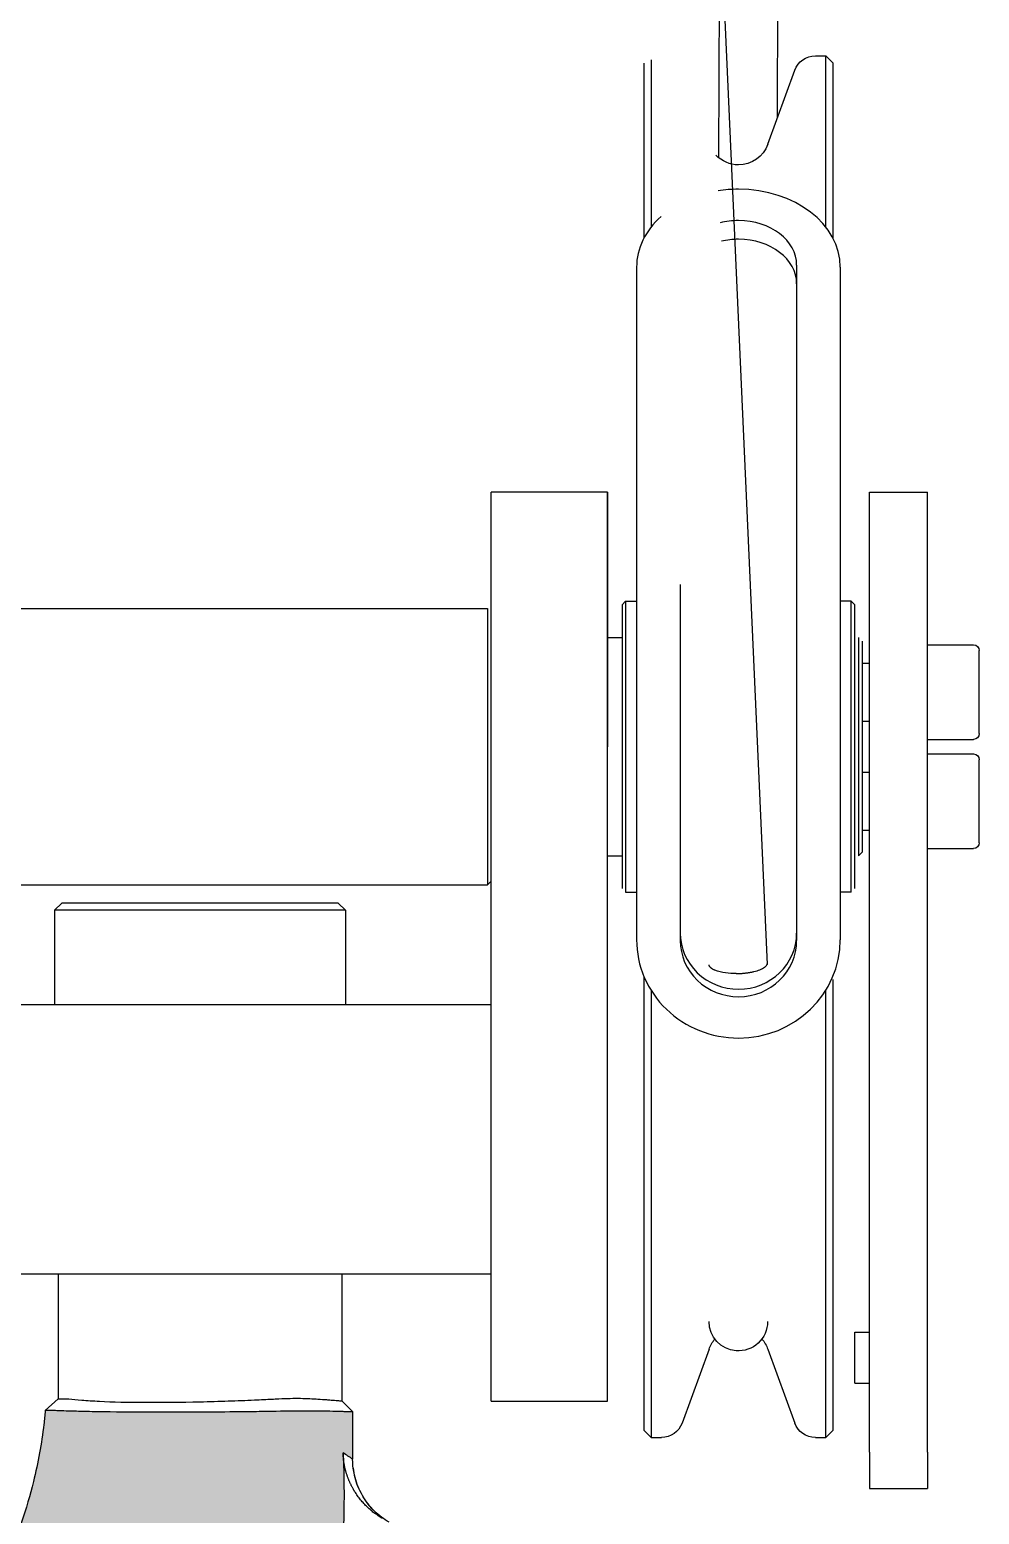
# Model space of a CAD drawing. Extents: x -1201378 to 2367219, y -619313 to 244905.
# Drawn here: x 1265576.9 to 1265782, y 143105.3 to 143426.1 of the extents above; entities that cross this region are included whole.
import ezdxf

# ---------------------------------------------------------------- set-up
doc = ezdxf.new("R2010")
doc.units = 0
doc.header["$LTSCALE"] = 1000
doc.layers.get('0').update_dxf_attribs({"linetype": 'CONTINUOUS'})
for name, color, linetype in [('A-LIN-V', 9, 'CONTINUOUS'), ('EWHS5T6M-2', 7, 'CONTINUOUS'), ('零件1^葫芦小车', 7, 'CONTINUOUS')]:
    doc.layers.add(name, color=color, linetype=linetype)

# ---------------------------------------------------------------- blocks, each defined once
blk = doc.blocks.new('b234swerwr-M')
h = blk.add_hatch(color=4)
h.dxf.hatch_style = 1
edge = h.paths.add_edge_path()
edge.add_ellipse((1568297.93241335, 576212.2602226404), major_axis=(945.5943286935602, 1.727816376049057e-09), ratio=1, start_angle=-70.7530742305034, end_angle=-68.90985663448268)
edge.add_line((1568638.191583677, 575330.0061030888), (1568643.144554946, 575322.5189744267))
edge.add_line((1568643.144554946, 575322.5189744267), (1568643.692978952, 575321.6899526394))
edge.add_line((1568643.692978952, 575321.6899526394), (1568643.664598942, 575321.6906759893))
edge.add_spline(control_points=[(1568643.664598942, 575321.690675989), (1568644.81217676, 575319.8533847998), (1568645.945017767, 575317.9763526518), (1568649.899977886, 575311.1728243717), (1568652.582027084, 575306.0844583316), (1568657.397400709, 575295.9757505466), (1568659.530839178, 575290.9570013061), (1568662.259663385, 575283.8550497344), (1568663.091804444, 575281.5589714518), (1568664.60254867, 575277.1721452104), (1568665.281219887, 575275.0814263704), (1568665.99123611, 575272.7861829882), (1568666.092041794, 575272.4572539143), (1568666.864114655, 575269.9166558317), (1568667.379558566, 575268.0995579597), (1568668.309398018, 575264.6896541072), (1568668.723160813, 575263.0964226631), (1568669.791387899, 575258.7484639919), (1568670.645436461, 575256.1645358433), (1568672.824223434, 575251.0814239501), (1568674.149242844, 575248.5828717834), (1568677.248907653, 575243.8027278216), (1568679.023464938, 575241.5218838933), (1568682.952376968, 575237.2982184759), (1568685.106249782, 575235.3560125993), (1568689.683830842, 575231.8980831166), (1568692.106815683, 575230.382629648), (1568697.091346489, 575227.8200593202), (1568699.652178847, 575226.7728087723), (1568704.782370382, 575225.1397986995), (1568707.351236573, 575224.5536129941), (1568712.387516527, 575223.7961432898), (1568714.854736719, 575223.624332655), (1568718.793250614, 575223.624332655), (1568720.35023534, 575223.6982977785), (1568723.440882779, 575223.9908103254), (1568724.974549887, 575224.2093312341), (1568728.006903486, 575224.7867398085), (1568729.505602971, 575225.1456057775), (1568732.458243555, 575225.9994121378), (1568733.912203936, 575226.4943377661), (1568736.766975867, 575227.6164486597), (1568738.167810443, 575228.2436273623), (1568740.908682957, 575229.6272313141), (1568742.248745085, 575230.3836587897), (1568744.860449216, 575232.0236157038), (1568746.132114008, 575232.9071562275), (1568748.598709522, 575234.7998633115), (1568749.793659021, 575235.80904942), (1568752.097185657, 575237.9517788736), (1568753.20577483, 575239.0853492707), (1568755.325145104, 575241.475082207), (1568756.335928672, 575242.7312775393), (1568758.246225965, 575245.3630933877), (1568759.145729907, 575246.7387495558), (1568760.81807973, 575249.6038789807), (1568761.590901559, 575251.0933864951), (1568762.993073162, 575254.1771026503), (1568763.622384069, 575255.7713385548), (1568764.720237653, 575259.0509417624), (1568765.188728481, 575260.7363229183), (1568765.948534328, 575264.1795509743), (1568766.239789452, 575265.9373922453), (1568766.631303614, 575269.5016330391), (1568766.73150279, 575271.30800343), (1568766.73150279, 575275.589540226), (1568766.543253805, 575278.3893965416), (1568765.7889439, 575282.8559735372), (1568765.459634389, 575284.3880919805), (1568764.628856622, 575287.4880299978), (1568764.127304891, 575289.0556937786), (1568762.950243442, 575292.1722006483), (1568762.274729685, 575293.720858016), (1568760.764233368, 575296.7465788311), (1568759.929332343, 575298.2234711838), (1568758.129675143, 575301.0601680925), (1568757.165066137, 575302.4198576545), (1568755.147199506, 575304.9883752269), (1568754.094116126, 575306.1971672637), (1568749.288348884, 575311.2267751697), (1568745.418910596, 575315.276442251), (1568737.634014155, 575323.4239397689), (1568733.744859179, 575327.8548984971), (1568726.336787529, 575337.063210264), (1568722.817905287, 575341.8405422481), (1568716.189297834, 575351.7027798039), (1568713.07960293, 575356.7876579927), (1568707.302864695, 575367.2208483685), (1568704.635846273, 575372.5691277763), (1568699.931988364, 575383.1209998091), (1568697.865282727, 575388.3108887837), (1568696.011748551, 575393.5733261316)], knot_values=[0, 0, 0, 0, 0.012094180794674, 0.012094180794674, 0.0431694166053564, 0.0431694166053564, 0.0742446524160369, 0.0742446524160369, 0.0897822703213784, 0.0897822703213784, 0.1053198882267178, 0.1053198882267178, 0.10800450172629, 0.10800450172629, 0.1265971994864297, 0.1265971994864297, 0.1451898972465689, 0.1451898972465689, 0.171955250732025, 0.171955250732025, 0.1987206042174794, 0.1987206042174794, 0.2254859577029323, 0.2254859577029323, 0.2522513111883867, 0.2522513111883867, 0.2790166646738428, 0.2790166646738428, 0.3057820181592973, 0.3057820181592973, 0.3325473716447502, 0.3325473716447502, 0.3593127251302047, 0.3593127251302047, 0.376899955455745, 0.376899955455745, 0.3944871857812868, 0.3944871857812868, 0.4120744161068272, 0.4120744161068272, 0.4296616464323676, 0.4296616464323676, 0.4472488767579061, 0.4472488767579061, 0.4648361070834465, 0.4648361070834465, 0.4824233374089868, 0.4824233374089868, 0.5000105677345271, 0.5000105677345271, 0.517597798060069, 0.517597798060069, 0.5351850283856093, 0.5351850283856093, 0.5527722587111497, 0.5527722587111497, 0.57035948903669, 0.57035948903669, 0.5879467193622288, 0.5879467193622288, 0.6055339496877691, 0.6055339496877691, 0.6231211800133108, 0.6231211800133108, 0.6407084103388511, 0.6407084103388511, 0.6645786278062841, 0.6645786278062841, 0.6765137365399998, 0.6765137365399998, 0.6884488452737169, 0.6884488452737169, 0.7003839540074326, 0.7003839540074326, 0.7123190627411499, 0.7123190627411499, 0.7242541714748655, 0.7242541714748655, 0.7361892802085844, 0.7361892802085844, 0.7776844594775894, 0.7776844594775894, 0.8227413826792094, 0.8227413826792094, 0.8677983058808298, 0.8677983058808298, 0.9128552290824499, 0.9128552290824499, 0.9579121522840714, 0.9579121522840714, 0.9999995209582323, 0.9999995209582323, 0.9999995209582323, 0.9999995209582323], degree=3, periodic=0)
edge.add_line((1568696.011748463, 575393.5733263843), (1568697.405660497, 575392.5832668389))
edge.add_ellipse((1568886.463478781, 575458.8596319957), major_axis=(-200.3381596932294, -3.660634825758026e-10), ratio=1, start_angle=8.67509364903691, end_angle=19.318675808770706, ccw=False)
edge.add_line((1568688.417278555, 575428.642405029), (1568690.076816209, 575427.353732754))
edge.add_spline(control_points=[(1568690.076816209, 575427.3537327539), (1568690.108281899, 575427.329054866), (1568690.139959984, 575427.3159914925), (1568690.169476718, 575427.3186924574), (1568690.199163615, 575427.3214089933), (1568690.227393367, 575427.3406240665), (1568690.251097515, 575427.3760267188), (1568690.272854225, 575427.40852083), (1568690.29138366, 575427.4553619594), (1568690.305529188, 575427.5115002732), (1568690.319686229, 575427.5676842789), (1568690.32986725, 575427.6342134705), (1568690.336303304, 575427.7055213758), (1568690.346321716, 575427.8165198261), (1568690.347664229, 575427.941787868), (1568690.342864972, 575428.068854183), (1568690.335799947, 575428.255909485), (1568690.315482123, 575428.4528569727), (1568690.287245826, 575428.6442239698), (1568690.248068929, 575428.9097391331), (1568690.192388345, 575429.1738543452), (1568690.126745656, 575429.4170521535), (1568690.060141607, 575429.6638116799), (1568689.980941942, 575429.8978039217), (1568689.894198644, 575430.0903743602), (1568689.843429497, 575430.2030820514), (1568689.788955693, 575430.3038211432), (1568689.733541317, 575430.378993666), (1568689.704622737, 575430.4182232427), (1568689.67513955, 575430.450819606), (1568689.646108016, 575430.4735846843)], knot_values=[0, 0, 0, 0, 0.0622302172862876, 0.0622302172862876, 0.0622302172862876, 0.1250593693597594, 0.1250593693597594, 0.1250593693597594, 0.1825559062169405, 0.1825559062169405, 0.1825559062169405, 0.2399331378339217, 0.2399331378339217, 0.2399331378339217, 0.3297474538480977, 0.3297474538480977, 0.3297474538480977, 0.4623709261923107, 0.4623709261923107, 0.4623709261923107, 0.647003347382536, 0.647003347382536, 0.647003347382536, 0.834606727114857, 0.834606727114857, 0.834606727114857, 0.9435561246561899, 0.9435561246561899, 0.9435561246561899, 1, 1, 1, 1], degree=3, periodic=0)
edge.add_line((1568689.646108016, 575430.4735846843), (1568687.963952236, 575431.7798204968))
edge.add_ellipse((1568886.463478781, 575458.8596319957), major_axis=(-200.3381596932294, -3.660634825758026e-10), ratio=1, start_angle=-2.5739250783348098, end_angle=7.7684798487036915, ccw=False)
edge.add_ellipse((1568599.419673259, 575593.8529456812), major_axis=(-153.0622959853262, -2.796797035833528e-10), ratio=1, start_angle=123.66389550236201, end_angle=124.5964972680953, ccw=False)
edge.add_ellipse((1568599.419673259, 575593.8529456812), major_axis=(-153.0622959853262, -2.796797035833528e-10), ratio=1, start_angle=123.6487524658414, end_angle=123.66389550236201, ccw=False)
edge.add_line((1568684.231502799, 575466.4362276953), (1568684.231502799, 575467.5689111518))
edge.add_line((1568684.231502799, 575467.5689111517), (1568684.231502799, 575476.6743002412))
edge.add_spline(control_points=[(1568684.231502799, 575476.6743002412), (1568684.246892004, 575476.6748291283), (1568684.278318236, 575476.6759091667), (1568684.539358716, 575476.6841338861), (1568684.979449789, 575476.6968127041), (1568685.634699301, 575476.714733719), (1568686.433038227, 575476.734512427), (1568687.404321756, 575476.7605227146), (1568688.840731271, 575476.7970205917), (1568690.831975149, 575476.8357850148), (1568693.751877495, 575476.8761060538), (1568697.996940691, 575476.8316132663), (1568703.272964911, 575476.746171195), (1568709.984862761, 575476.6635417058), (1568718.446348704, 575476.6082599601), (1568729.868682739, 575476.5884702998), (1568738.938894029, 575476.6780163931), (1568744.106522524, 575476.8043601874), (1568746.407394369, 575476.8780279303), (1568747.552861078, 575476.9161031739), (1568748.477632646, 575476.950727497), (1568750.12256686, 575476.9552669369), (1568750.418715631, 575476.9521466694), (1568750.638023745, 575476.9498360067)], knot_values=[0, 0, 0, 0, 0.0230082632663126, 0.046985081212878, 0.0719158205652346, 0.0977841372616051, 0.124572038943315, 0.144341315230623, 0.1711119955891781, 0.2174439600698067, 0.2509117430211872, 0.2989497764022938, 0.3770376855188449, 0.4195166020224081, 0.5014267764896312, 0.6200495818906884, 0.7489631979593341, 0.803748804089707, 0.8426517060421137, 0.8664048152668534, 0.8745007720840265, 0.9070636054152978, 1, 1, 1, 1], degree=3, periodic=0)
edge.add_spline(control_points=[(1568750.638023745, 575476.9498360067), (1568750.726719352, 575475.9581862348), (1568750.830329493, 575474.9631386404), (1568751.436709241, 575469.8750896484), (1568752.181612439, 575465.7387594673), (1568754.645976566, 575455.7400790959), (1568756.646913346, 575449.8852254618), (1568761.742345114, 575438.5378233456), (1568764.836645138, 575433.0474454769), (1568771.97234319, 575422.7445645239), (1568776.012350524, 575417.9337881644), (1568784.783999481, 575409.2224829675), (1568789.513610559, 575405.3225969872), (1568800.28765234, 575397.9015346083), (1568806.490214684, 575393.6292658533), (1568817.576462993, 575385.9931584451), (1568822.373859054, 575382.1737296892), (1568831.253524292, 575374.1691281288), (1568835.337623892, 575369.9831458792), (1568842.933053773, 575361.1922291367), (1568846.445825924, 575356.5861323958), (1568852.975454662, 575346.8142784594), (1568855.993552516, 575341.6469741443), (1568861.28762334, 575331.0026920822), (1568863.603369768, 575325.5808574796), (1568866.217007182, 575318.0999738281), (1568866.776835716, 575316.3969210688), (1568867.843780733, 575312.92424226), (1568868.350896801, 575311.1546117845), (1568869.306939886, 575307.5467140811), (1568869.755865811, 575305.7084421469), (1568870.589311447, 575301.961865638), (1568870.973829258, 575300.0535561619), (1568871.671545667, 575296.1663207492), (1568871.984741428, 575294.1873898418), (1568872.532275427, 575290.1592884372), (1568872.766609778, 575288.1101130713), (1568873.339231721, 575281.8594563958), (1568873.547234816, 575277.5541408702), (1568873.547234816, 575269.8605141449), (1568873.434506117, 575266.3972986536), (1568872.897843107, 575259.1013889455), (1568872.473728084, 575255.2685383824), (1568871.225058916, 575247.2828099083), (1568870.400243405, 575243.1298290865), (1568868.264290457, 575234.5778172942), (1568866.952825014, 575230.1787817501), (1568863.769960156, 575221.2349547122), (1568861.898207342, 575216.6902987958), (1568857.543837834, 575207.58002839), (1568855.060910807, 575203.0147104502), (1568849.466191056, 575194.0059841125), (1568846.354213637, 575189.5630145505), (1568839.524068697, 575180.9487733433), (1568835.805912414, 575176.778016106), (1568827.829609624, 575168.8503038004), (1568823.571697721, 575165.0938352668), (1568814.621971443, 575158.113680912), (1568809.930580952, 575154.8903452352), (1568800.249801422, 575149.0593564284), (1568795.260936447, 575146.4518424774), (1568785.136321361, 575141.8917362561), (1568780.001082396, 575139.9390577577), (1568769.734071339, 575136.6834128988), (1568764.602700058, 575135.3801804775), (1568754.478988909, 575133.3792792909), (1568749.486886053, 575132.6812463616), (1568739.752761616, 575131.8174460923), (1568735.010809762, 575131.6513019975), (1568725.858950421, 575131.7602675346), (1568721.448978806, 575132.0350522632), (1568710.81308249, 575133.160870523), (1568704.312762757, 575134.3636092774), (1568691.374815235, 575137.8967540013), (1568684.937798067, 575140.2277026923), (1568672.38533314, 575146.035877188), (1568666.270739143, 575149.5133928983), (1568654.631514356, 575157.5565867786), (1568649.107851918, 575162.1221833818), (1568638.900490518, 575172.2031673414), (1568634.217685104, 575177.7180612625), (1568625.894941751, 575189.4875778705), (1568622.255627, 575195.7413637827), (1568616.152189251, 575208.7272414323), (1568613.688284711, 575215.4583195227), (1568609.984353895, 575229.1144760221), (1568608.744115452, 575236.0385752033), (1568607.649681067, 575247.7026627666), (1568607.486986393, 575252.4640899956), (1568607.701195045, 575261.8644832527), (1568608.077983404, 575266.5033619486), (1568608.791621604, 575271.7008629781), (1568608.91547625, 575272.6449378801), (1568609.328782941, 575275.8989043871), (1568609.599009719, 575278.4692388516), (1568610.026334011, 575283.2698023618), (1568610.183325908, 575285.5001404556), (1568610.537713617, 575291.7927691985), (1568610.62334081, 575295.456087899), (1568610.635287785, 575302.3469488113), (1568610.560305145, 575305.5754442554), (1568610.250241525, 575312.2366357862), (1568610.015742811, 575315.6699578495), (1568609.638117718, 575319.5182731826)], knot_values=[0, 0, 0, 0, 0.0058935355429696, 0.0058935355429696, 0.0300526500434832, 0.0300526500434832, 0.0643908660448065, 0.0643908660448065, 0.0987290820461312, 0.0987290820461312, 0.133067298047456, 0.133067298047456, 0.1674055140487806, 0.1674055140487806, 0.2082602633126592, 0.2082602633126592, 0.2447774140564815, 0.2447774140564815, 0.2812945648003039, 0.2812945648003039, 0.3178117155441249, 0.3178117155441249, 0.3543288662879472, 0.3543288662879472, 0.387959341003844, 0.387959341003844, 0.3976323531361369, 0.3976323531361369, 0.4073053652684286, 0.4073053652684286, 0.4169783774007216, 0.4169783774007216, 0.4266513895330132, 0.4266513895330132, 0.4363244016653062, 0.4363244016653062, 0.4459974137975978, 0.4459974137975978, 0.4653434380621823, 0.4653434380621823, 0.4795973083961643, 0.4795973083961643, 0.4938511787301465, 0.4938511787301465, 0.5081050490641283, 0.5081050490641283, 0.522358919398109, 0.522358919398109, 0.5366127897320913, 0.5366127897320913, 0.5508666600660729, 0.5508666600660729, 0.565120530400055, 0.565120530400055, 0.5793744007340369, 0.5793744007340369, 0.5936282710680189, 0.5936282710680189, 0.6078821414020008, 0.6078821414020008, 0.622136011735983, 0.622136011735983, 0.6363898820699636, 0.6363898820699636, 0.6506437524039458, 0.6506437524039458, 0.6648976227379279, 0.6648976227379279, 0.6791514930719096, 0.6791514930719096, 0.6934053634058917, 0.6934053634058917, 0.7150977999614547, 0.7150977999614547, 0.7367902365170166, 0.7367902365170166, 0.7584826730725798, 0.7584826730725798, 0.7801751096281431, 0.7801751096281431, 0.8018675461837061, 0.8018675461837061, 0.8235599827392684, 0.8235599827392684, 0.8452524192948317, 0.8452524192948317, 0.8669448558503946, 0.8669448558503946, 0.8820136243902075, 0.8820136243902075, 0.8970823929300203, 0.8970823929300203, 0.8992581836606502, 0.8992581836606502, 0.9118509107030675, 0.9118509107030675, 0.9244436377454874, 0.9244436377454874, 0.9496290918303243, 0.9496290918303243, 0.9748145459151627, 0.9748145459151627, 1, 1, 1, 1], degree=3, periodic=0)
h.paths.add_polyline_path([(1568643.692978952, 575321.6899526394), (1568643.144554946, 575322.5189744267), (1568643.123794599, 575321.7044600128), (1568643.664598942, 575321.6906759894)], flags=16)
at = {"layer": 'EWHS5T6M-2', "color": 4, "linetype": 'Continuous'}
for p, q in [((1568580.517217096, 575768.1243325905), (1568582.088645668, 575769.6957611619)), ((1568584.334109385, 575769.6957611619), (1568582.088645668, 575769.6957611619)), ((1568582.088645668, 575732.6800994653), (1568582.088645668, 575769.6957611619)), ((1568580.517217097, 575730.2545344848), (1568580.517217096, 575768.1243325905)), ((1568594.596151243, 575750.5703964812), (1568588.764088883, 575766.5938561235)), ((1568619.802931378, 575768.8421142756), (1568619.802931377, 575732.6800994774)), ((1568621.374359949, 575768.1243325906), (1568621.374359949, 575730.254534385)), ((1568588.374359985, 575724.4498128492), (1568588.374359995, 575655.4423444028)), ((1568578.945788558, 575723.9994886986), (1568578.945788567, 575655.2907111355)), ((1568622.945788552, 575723.9994886987), (1568622.945788562, 575655.2907111356)), ((1568560.088645685, 575620.4100468939), (1568560.088645671, 575675.4100468871)), ((1568572.660074241, 575675.4100468871), (1568560.088645671, 575675.4100468871)), ((1568572.660074255, 575620.4100468936), (1568572.660074241, 575675.4100468871)), ((1568629.23150282, 575620.4100468938), (1568629.231502806, 575675.4100468874)), ((1568629.231502806, 575675.4100468874), (1568654.374359945, 575675.4100468875)), ((1568629.231502806, 575675.4100468874), (1568654.374359945, 575675.4100468875)), ((1568629.231502806, 575675.4100468874), (1568629.231502791, 575620.4100468938)), ((1568654.37435996, 575620.4100468939), (1568654.374359945, 575675.4100468875)), ((1568654.37435996, 575620.4100468939), (1568654.374359945, 575675.4100468875)), ((1568578.945788567, 575655.2907111355), (1568578.945788566, 575578.6996591907)), ((1568588.374359995, 575655.4423444028), (1568588.374359994, 575578.5183357414)), ((1568613.517217135, 575655.4423444027), (1568613.517217135, 575578.5183357414)), ((1568622.945788562, 575655.2907111356), (1568622.945788562, 575578.6996591908)), ((1568575.802931383, 575651.0529040329), (1568576.588645669, 575651.8386183184)), ((1568575.802931383, 575589.7671897544), (1568575.802931383, 575651.0529040329)), ((1568576.588645668, 575588.9814754687), (1568576.588645669, 575651.8386183184)), ((1568576.588645669, 575651.8386183184), (1568578.945788484, 575651.8386183184)), ((1568625.302931378, 575651.8386183186), (1568622.945788479, 575651.8386183186)), ((1568625.302931378, 575651.8386183186), (1568625.302931377, 575588.9814754688)), ((1568626.088645663, 575651.052904033), (1568625.302931378, 575651.8386183186)), ((1568626.088645663, 575651.052904033), (1568626.088645662, 575589.7671897544)), ((1568655.160074231, 575650.2671897474), (1568655.160074231, 575590.5529040402)), ((1568779.302931359, 575650.2671897477), (1568655.160074231, 575650.2671897474)), ((1568655.160074231, 575650.2671897474), (1568655.160074231, 575590.5529040402)), ((1568779.302931359, 575650.2671897477), (1568655.160074231, 575650.2671897474)), ((1568548.931502815, 575623.2386183218), (1568548.931502815, 575641.1529040341)), ((1568560.088645684, 575642.4100468911), (1568550.188645672, 575642.410046891)), ((1568574.231502812, 575643.1957611766), (1568574.231502812, 575597.6243326106)), ((1568575.017217097, 575643.9814754622), (1568575.017217097, 575596.838618325)), ((1568629.231502818, 575643.9814754623), (1568626.088645668, 575643.9814754623)), ((1568574.231502812, 575638.4814754629), (1568572.660074254, 575638.4814754629)), ((1568574.231502812, 575625.9100468929), (1568572.660074255, 575625.9100468929)), ((1568560.088645685, 575621.9814754651), (1568550.188645672, 575621.981475465)), ((1568560.088645685, 575618.8386183226), (1568550.188645672, 575618.8386183222)), ((1568560.088645686, 575475.4548110338), (1568560.088645685, 575620.4100468939)), ((1568572.660074256, 575475.4548110337), (1568572.660074255, 575620.4100468936)), ((1568629.23150282, 575518.2671897629), (1568629.23150282, 575620.4100468938)), ((1568629.23150282, 575518.2671897629), (1568629.23150282, 575620.4100468938)), ((1568654.37435996, 575518.2671897629), (1568654.37435996, 575620.4100468939)), ((1568654.37435996, 575518.2671897629), (1568654.37435996, 575620.4100468939)), ((1568548.931502815, 575599.667189753), (1568548.931502815, 575617.5814754653)), ((1568574.231502812, 575614.9100468942), (1568572.660074255, 575614.9100468942)), ((1568574.231502812, 575602.3386183244), (1568572.660074255, 575602.3386183244)), ((1568560.088645685, 575598.4100468962), (1568550.188645672, 575598.4100468962)), ((1568574.231502812, 575597.6243326106), (1568575.017217097, 575596.838618325)), ((1568629.231502819, 575596.8386183251), (1568626.088645668, 575596.8386183251)), ((1568654.374359945, 575591.3386183258), (1568655.160074231, 575590.5529040402)), ((1568654.374359945, 575591.3386183258), (1568655.160074231, 575590.5529040402)), ((1568779.302931359, 575590.5529040404), (1568655.160074231, 575590.5529040402)), ((1568779.302931359, 575590.5529040404), (1568655.160074231, 575590.5529040402)), ((1568576.588645668, 575588.9814754687), (1568578.945788484, 575588.9814754687)), ((1568625.302931377, 575588.9814754688), (1568622.945788479, 575588.9814754688)), ((1568687.374359941, 575586.6243326121), (1568685.80293137, 575585.0529040408)), ((1568687.374359941, 575586.6243326121), (1568685.80293137, 575585.0529040408)), ((1568687.374359941, 575586.6243326121), (1568747.088645648, 575586.6243326121)), ((1568687.374359941, 575586.6243326121), (1568747.088645648, 575586.6243326121)), ((1568747.088645648, 575586.6243326121), (1568748.660074219, 575585.0529040409)), ((1568747.088645648, 575586.6243326121), (1568748.660074219, 575585.0529040409)), ((1568685.80293137, 575585.0529040408), (1568685.80293137, 575564.6243326148)), ((1568685.80293137, 575585.0529040408), (1568748.660074219, 575585.0529040409)), ((1568685.80293137, 575585.0529040408), (1568685.80293137, 575564.6243326148)), ((1568685.80293137, 575585.0529040408), (1568748.660074219, 575585.0529040409)), ((1568748.660074219, 575585.0529040409), (1568748.66007422, 575564.6243326149)), ((1568748.660074219, 575585.0529040409), (1568748.66007422, 575564.6243326149)), ((1568621.374359949, 575570.8125056577), (1568621.374359949, 575472.6957611968)), ((1568580.517217098, 575472.6957611968), (1568580.517217097, 575570.1243326507)), ((1568582.088645668, 575471.1243326255), (1568582.088645668, 575567.754046042)), ((1568619.802931378, 575567.7540460309), (1568619.802931378, 575471.1243326255)), ((1568654.374359955, 575564.6243326146), (1568780.088645654, 575564.6243326148)), ((1568654.374359955, 575564.6243326146), (1568780.088645654, 575564.6243326148)), ((1568629.23150281, 575478.9814754818), (1568629.23150282, 575518.2671897629)), ((1568629.23150281, 575478.9814754818), (1568629.23150282, 575518.2671897629)), ((1568654.374359949, 575478.981475482), (1568654.37435996, 575518.2671897629)), ((1568654.374359949, 575478.981475482), (1568654.37435996, 575518.2671897629)), ((1568780.088645654, 575506.4814754789), (1568654.374359954, 575506.4814754789)), ((1568780.088645654, 575506.4814754789), (1568654.374359954, 575506.4814754789)), ((1568686.588645656, 575506.4814754787), (1568686.588645656, 575479.0314431236)), ((1568686.588645656, 575506.4814754787), (1568686.588645656, 575479.0314431236)), ((1568747.874359934, 575506.4814754789), (1568747.874359934, 575479.4773434681)), ((1568747.874359934, 575506.4814754789), (1568747.874359934, 575479.4773434681)), ((1568575.802931383, 575493.9100469087), (1568572.660074241, 575493.9100469085)), ((1568575.802931383, 575482.9100469098), (1568575.802931383, 575493.9100469087)), ((1568594.596151244, 575490.2496973063), (1568588.764088884, 575474.2262376639)), ((1568607.295425803, 575490.2496973063), (1568613.127488163, 575474.2262376638)), ((1568575.802931383, 575482.9100469098), (1568572.660074241, 575482.9100469098)), ((1568654.374359949, 575478.981475482), (1568629.23150281, 575478.9814754818)), ((1568654.374359949, 575478.981475482), (1568629.23150281, 575478.9814754818)), ((1568684.231502799, 575476.6743002412), (1568686.588645656, 575479.0314431236)), ((1568684.231502799, 575476.6743002412), (1568686.588645656, 575479.0314431236)), ((1568747.874359934, 575479.4773434681), (1568750.638023745, 575476.9498360067)), ((1568747.874359934, 575479.4773434681), (1568750.638023745, 575476.9498360067)), ((1568560.088645684, 575467.9828916597), (1568560.088645686, 575475.4548110338)), ((1568572.660074254, 575467.9828916595), (1568572.660074256, 575475.4548110337)), ((1568684.231502799, 575466.4362276953), (1568684.231502799, 575476.6743002412)), ((1568684.231502799, 575466.4362276953), (1568684.231502799, 575476.6743002412)), ((1568580.517217098, 575472.6957611968), (1568582.088645668, 575471.1243326255)), ((1568584.334109386, 575471.1243326255), (1568582.088645668, 575471.1243326255)), ((1568619.802931378, 575471.1243326255), (1568617.55746766, 575471.1243326255)), ((1568621.374359949, 575472.6957611968), (1568619.802931378, 575471.1243326255)), ((1568560.088645658, 575467.9828916597), (1568560.088645671, 575460.1243326268)), ((1568572.660074228, 575467.9828916595), (1568572.660074241, 575460.1243326268)), ((1568572.660074241, 575460.1243326268), (1568560.088645671, 575460.1243326268))]:
    blk.add_line(p, q, dxfattribs=at)
for centre, radius, start, end in [((1568584.334109386, 575764.9814754478), 4.71428571396973, 20.00000002095753, 90), ((1568600.945788523, 575752.88147545), 6.75714285671711, 200.0000000208596, 270), ((1568600.945788523, 575752.8814754501), 6.757142856886969, 270, 316.1970133157653), ((1568550.188645672, 575641.1529040338), 1.257142857182771, 90.00000002668041, 180), ((1568550.188645672, 575623.2386183223), 1.257142857415602, 180, 270), ((1568550.188645672, 575617.581475465), 1.257142857182771, 90.00000002668041, 180), ((1568550.188645672, 575599.6671897527), 1.257142856600694, 180, 270), ((1568600.945788528, 575487.9386183348), 6.757142861850763, 138.3806552310453, 159.9999999785283), ((1568600.945788529, 575487.9386183413), 6.757142849547141, 20.00000002011896, 41.16732077488452), ((1568584.334109386, 575475.8386183394), 4.714285713788638, 270, 339.999999979373), ((1568617.55746766, 575475.8386183393), 4.714285713736899, 200.0000000206209, 270), ((1568599.419674507, 575593.8529438437), 153.0622937641485, 303.6487524535433, 304.5964972801853), ((1568599.419674507, 575593.8529438437), 153.0622937641485, 303.6487524535433, 304.5964972801853), ((1568886.463478768, 575458.8596319939), 200.3381596804135, 177.426074926384, 187.8567875662091), ((1568886.463478768, 575458.8596319939), 200.3381596804135, 177.426074926384, 187.8567875662091), ((1568668.399289809, 575466.533099786), 15.86606042331974, 314.6155120232827, 0.07162232124276668), ((1568668.399289809, 575466.533099786), 15.86606042331974, 314.6155120232827, 0.07162232124276668)]:
    blk.add_arc(centre, radius, start, end, dxfattribs=at)
at = {"layer": 'EWHS5T6M-2', "color": 4, "linetype": 'Continuous', "extrusion": (0, 0, -1)}
for centre, major_axis, ratio, start_param, end_param in [((1568600.945788555, 575723.9994886986), (21.9999999974058, -6.891589449096818e-09), 0.7660444431189624, 3.141592653589792, 4.712388979974596), ((1568600.945788555, 575723.9994886986), (21.99999999740501, -6.888100214459484e-09), 0.7660444431189916, 4.712388979974075, 4.913202577522342), ((1568600.945788556, 575724.449812849), (12.57142856994451, -3.938051136220836e-09), 0.7660444431190536, 3.141592653183708, 4.712388979972419), ((1568600.945788556, 575724.4498128495), (12.57142856994567, -3.937004302966207e-09), 0.7660444431189382, 4.712388979973101, 5.031351379525204), ((1568600.945788555, 575723.9994886986), (21.99999999740501, -6.888100214459484e-09), 0.7660444431189916, 5.573664973002079, 6.283185306772145), ((1568600.945788554, 575720.4094335889), (12.57142856994423, -3.938051136220839e-09), 0.7660444431190399, 3.141592653595728, 4.712388979972419), ((1568600.945788554, 575720.4094335889), (12.57142856994567, -3.936306518902168e-09), 0.7660444431189641, 4.712388979974694, 5.010104808563752), ((1568600.945788563, 575580.1451983101), (12.57142856994571, 1.242628738141515e-08), 0.965925826289069, 1.570796327816133, 3.141592653589321), ((1568600.945788563, 575580.1451983101), (12.57142856994573, 1.243117234133914e-08), 0.9659258262890631, 0, 1.570796327816588), ((1568600.945788564, 575578.6996591907), (21.99999999740568, 2.174521771395625e-08), 0.9659258262890414, 1.570796327816359, 3.141592653591943), ((1568600.945788564, 575578.5183357415), (12.57142856994639, 1.242628738141515e-08), 0.9659258262890192, 1.570796327816359, 3.141592653589792), ((1568600.945788564, 575578.6996591907), (21.99999999740507, 2.175010267388023e-08), 0.9659258262890658, 0, 1.570796327815971), ((1568600.945788564, 575578.5183357415), (12.57142856994567, 1.243082344930712e-08), 0.9659258262890723, 4.2375e-12, 1.570796327817725)]:
    blk.add_ellipse(centre, major_axis=major_axis, ratio=ratio, start_param=start_param, end_param=end_param, dxfattribs=at)
at = {"layer": 'EWHS5T6M-2', "color": 4, "linetype": 'Continuous'}
for points, degree, knots in [([(1568747.874359934, 575479.4773434681), (1568747.862117132, 575479.4798102942), (1568747.823891541, 575479.487512443), (1568747.405804899, 575479.5158247082), (1568746.574461671, 575479.5281846873), (1568745.204451847, 575479.4736636549), (1568742.87460634, 575479.2338391077), (1568737.821695806, 575478.863999849), (1568729.328025654, 575478.6933095177), (1568719.216666682, 575478.798802708), (1568711.163567147, 575479.0261423674), (1568706.564818221, 575479.2000343545), (1568702.96123016, 575479.3676402033), (1568699.496783684, 575479.5633732963), (1568695.417037771, 575479.6669012895), (1568692.100730974, 575479.4906583612), (1568690.071395434, 575479.3332399386), (1568688.621978551, 575479.2157356992), (1568687.488192453, 575479.1239400378), (1568686.720347636, 575479.0490232641), (1568686.631220974, 575479.037126258), (1568686.588645656, 575479.0314431236)], 3, [0, 0, 0, 0, 0.0200448062513436, 0.0625857151597983, 0.0968991114887987, 0.1252006295151264, 0.1877407753722999, 0.2502834915877762, 0.3730931743853787, 0.4993418828816357, 0.5632919166215677, 0.6245725191583177, 0.6485625763569951, 0.6871746033886468, 0.7497116751627702, 0.8122497289397556, 0.8494615257923346, 0.8748480535782247, 0.9201301323393147, 0.9618466021247403, 1, 1, 1, 1]), ([(1568747.874359934, 575479.4773434681), (1568747.862117132, 575479.4798102942), (1568747.823891541, 575479.487512443), (1568747.405804899, 575479.5158247082), (1568746.574461671, 575479.5281846873), (1568745.204451847, 575479.4736636549), (1568742.87460634, 575479.2338391077), (1568737.821695806, 575478.863999849), (1568729.328025654, 575478.6933095177), (1568719.216666682, 575478.798802708), (1568711.163567147, 575479.0261423674), (1568706.564818221, 575479.2000343545), (1568702.96123016, 575479.3676402033), (1568699.496783684, 575479.5633732963), (1568695.417037771, 575479.6669012895), (1568692.100730974, 575479.4906583612), (1568690.071395434, 575479.3332399386), (1568688.621978551, 575479.2157356992), (1568687.488192453, 575479.1239400378), (1568686.720347636, 575479.0490232641), (1568686.631220974, 575479.037126258), (1568686.588645656, 575479.0314431236)], 3, [0, 0, 0, 0, 0.0200448062513436, 0.0625857151597983, 0.0968991114887987, 0.1252006295151264, 0.1877407753722999, 0.2502834915877762, 0.3730931743853787, 0.4993418828816357, 0.5632919166215677, 0.6245725191583177, 0.6485625763569951, 0.6871746033886468, 0.7497116751627702, 0.8122497289397556, 0.8494615257923346, 0.8748480535782247, 0.9201301323393147, 0.9618466021247403, 1, 1, 1, 1]), ([(1568750.638023745, 575476.9498360067), (1568750.726719352, 575475.9581862348), (1568750.830329493, 575474.9631386404), (1568751.436709241, 575469.8750896484), (1568752.181612439, 575465.7387594673), (1568754.645976566, 575455.7400790959), (1568756.646913346, 575449.8852254618), (1568761.742345114, 575438.5378233456), (1568764.836645138, 575433.0474454769), (1568771.97234319, 575422.7445645239), (1568776.012350524, 575417.9337881644), (1568784.783999481, 575409.2224829675), (1568789.513610559, 575405.3225969872), (1568800.28765234, 575397.9015346083), (1568806.490214684, 575393.6292658533), (1568817.576462993, 575385.9931584451), (1568822.373859054, 575382.1737296892), (1568831.253524292, 575374.1691281288), (1568835.337623892, 575369.9831458792), (1568842.933053773, 575361.1922291367), (1568846.445825924, 575356.5861323958), (1568852.975454662, 575346.8142784594), (1568855.993552516, 575341.6469741443), (1568861.28762334, 575331.0026920822), (1568863.603369768, 575325.5808574796), (1568866.217007182, 575318.0999738281), (1568866.776835716, 575316.3969210688), (1568867.843780733, 575312.92424226), (1568868.350896801, 575311.1546117845), (1568869.306939886, 575307.5467140811), (1568869.755865811, 575305.7084421469), (1568870.589311447, 575301.961865638), (1568870.973829258, 575300.0535561619), (1568871.671545667, 575296.1663207492), (1568871.984741428, 575294.1873898418), (1568872.532275427, 575290.1592884372), (1568872.766609778, 575288.1101130713), (1568873.339231721, 575281.8594563958), (1568873.547234816, 575277.5541408702), (1568873.547234816, 575269.8605141449), (1568873.434506117, 575266.3972986536), (1568872.897843107, 575259.1013889455), (1568872.473728084, 575255.2685383824), (1568871.225058916, 575247.2828099083), (1568870.400243405, 575243.1298290865), (1568868.264290457, 575234.5778172942), (1568866.952825014, 575230.1787817501), (1568863.769960156, 575221.2349547122), (1568861.898207342, 575216.6902987958), (1568857.543837834, 575207.58002839), (1568855.060910807, 575203.0147104502), (1568849.466191056, 575194.0059841125), (1568846.354213637, 575189.5630145505), (1568839.524068697, 575180.9487733433), (1568835.805912414, 575176.778016106), (1568827.829609624, 575168.8503038004), (1568823.571697721, 575165.0938352668), (1568814.621971443, 575158.113680912), (1568809.930580952, 575154.8903452352), (1568800.249801422, 575149.0593564284), (1568795.260936447, 575146.4518424774), (1568785.136321361, 575141.8917362561), (1568780.001082396, 575139.9390577577), (1568769.734071339, 575136.6834128988), (1568764.602700058, 575135.3801804775), (1568754.478988909, 575133.3792792909), (1568749.486886053, 575132.6812463616), (1568739.752761616, 575131.8174460923), (1568735.010809762, 575131.6513019975), (1568725.858950421, 575131.7602675346), (1568721.448978806, 575132.0350522632), (1568710.81308249, 575133.160870523), (1568704.312762757, 575134.3636092774), (1568691.374815235, 575137.8967540013), (1568684.937798067, 575140.2277026923), (1568672.38533314, 575146.035877188), (1568666.270739143, 575149.5133928983), (1568654.631514356, 575157.5565867786), (1568649.107851918, 575162.1221833818), (1568638.900490518, 575172.2031673414), (1568634.217685104, 575177.7180612625), (1568625.894941751, 575189.4875778705), (1568622.255627, 575195.7413637827), (1568616.152189251, 575208.7272414323), (1568613.688284711, 575215.4583195227), (1568609.984353895, 575229.1144760221), (1568608.744115452, 575236.0385752033), (1568607.649681067, 575247.7026627666), (1568607.486986393, 575252.4640899956), (1568607.701195045, 575261.8644832527), (1568608.077983404, 575266.5033619486), (1568608.791621604, 575271.7008629781), (1568608.91547625, 575272.6449378801), (1568609.328782941, 575275.8989043871), (1568609.599009719, 575278.4692388516), (1568610.026334011, 575283.2698023618), (1568610.183325908, 575285.5001404556), (1568610.537713617, 575291.7927691985), (1568610.62334081, 575295.456087899), (1568610.635287785, 575302.3469488113), (1568610.560305145, 575305.5754442554), (1568610.250241525, 575312.2366357862), (1568610.015742811, 575315.6699578495), (1568609.638117718, 575319.5182731826)], 3, [0, 0, 0, 0, 0.0058935355429696, 0.0058935355429696, 0.0300526500434832, 0.0300526500434832, 0.0643908660448065, 0.0643908660448065, 0.0987290820461312, 0.0987290820461312, 0.133067298047456, 0.133067298047456, 0.1674055140487806, 0.1674055140487806, 0.2082602633126592, 0.2082602633126592, 0.2447774140564815, 0.2447774140564815, 0.2812945648003039, 0.2812945648003039, 0.3178117155441249, 0.3178117155441249, 0.3543288662879472, 0.3543288662879472, 0.387959341003844, 0.387959341003844, 0.3976323531361369, 0.3976323531361369, 0.4073053652684286, 0.4073053652684286, 0.4169783774007216, 0.4169783774007216, 0.4266513895330132, 0.4266513895330132, 0.4363244016653062, 0.4363244016653062, 0.4459974137975978, 0.4459974137975978, 0.4653434380621823, 0.4653434380621823, 0.4795973083961643, 0.4795973083961643, 0.4938511787301465, 0.4938511787301465, 0.5081050490641283, 0.5081050490641283, 0.522358919398109, 0.522358919398109, 0.5366127897320913, 0.5366127897320913, 0.5508666600660729, 0.5508666600660729, 0.565120530400055, 0.565120530400055, 0.5793744007340369, 0.5793744007340369, 0.5936282710680189, 0.5936282710680189, 0.6078821414020008, 0.6078821414020008, 0.622136011735983, 0.622136011735983, 0.6363898820699636, 0.6363898820699636, 0.6506437524039458, 0.6506437524039458, 0.6648976227379279, 0.6648976227379279, 0.6791514930719096, 0.6791514930719096, 0.6934053634058917, 0.6934053634058917, 0.7150977999614547, 0.7150977999614547, 0.7367902365170166, 0.7367902365170166, 0.7584826730725798, 0.7584826730725798, 0.7801751096281431, 0.7801751096281431, 0.8018675461837061, 0.8018675461837061, 0.8235599827392684, 0.8235599827392684, 0.8452524192948317, 0.8452524192948317, 0.8669448558503946, 0.8669448558503946, 0.8820136243902075, 0.8820136243902075, 0.8970823929300203, 0.8970823929300203, 0.8992581836606502, 0.8992581836606502, 0.9118509107030675, 0.9118509107030675, 0.9244436377454874, 0.9244436377454874, 0.9496290918303243, 0.9496290918303243, 0.9748145459151627, 0.9748145459151627, 1, 1, 1, 1]), ([(1568750.638023745, 575476.9498360067), (1568750.726719352, 575475.9581862348), (1568750.830329493, 575474.9631386404), (1568751.436709241, 575469.8750896484), (1568752.181612439, 575465.7387594673), (1568754.645976566, 575455.7400790959), (1568756.646913346, 575449.8852254618), (1568761.742345114, 575438.5378233456), (1568764.836645138, 575433.0474454769), (1568771.97234319, 575422.7445645239), (1568776.012350524, 575417.9337881644), (1568784.783999481, 575409.2224829675), (1568789.513610559, 575405.3225969872), (1568800.28765234, 575397.9015346083), (1568806.490214684, 575393.6292658533), (1568817.576462993, 575385.9931584451), (1568822.373859054, 575382.1737296892), (1568831.253524292, 575374.1691281288), (1568835.337623892, 575369.9831458792), (1568842.933053773, 575361.1922291367), (1568846.445825924, 575356.5861323958), (1568852.975454662, 575346.8142784594), (1568855.993552516, 575341.6469741443), (1568861.28762334, 575331.0026920822), (1568863.603369768, 575325.5808574796), (1568866.217007182, 575318.0999738281), (1568866.776835716, 575316.3969210688), (1568867.843780733, 575312.92424226), (1568868.350896801, 575311.1546117845), (1568869.306939886, 575307.5467140811), (1568869.755865811, 575305.7084421469), (1568870.589311447, 575301.961865638), (1568870.973829258, 575300.0535561619), (1568871.671545667, 575296.1663207492), (1568871.984741428, 575294.1873898418), (1568872.532275427, 575290.1592884372), (1568872.766609778, 575288.1101130713), (1568873.339231721, 575281.8594563958), (1568873.547234816, 575277.5541408702), (1568873.547234816, 575269.8605141449), (1568873.434506117, 575266.3972986536), (1568872.897843107, 575259.1013889455), (1568872.473728084, 575255.2685383824), (1568871.225058916, 575247.2828099083), (1568870.400243405, 575243.1298290865), (1568868.264290457, 575234.5778172942), (1568866.952825014, 575230.1787817501), (1568863.769960156, 575221.2349547122), (1568861.898207342, 575216.6902987958), (1568857.543837834, 575207.58002839), (1568855.060910807, 575203.0147104502), (1568849.466191056, 575194.0059841125), (1568846.354213637, 575189.5630145505), (1568839.524068697, 575180.9487733433), (1568835.805912414, 575176.778016106), (1568827.829609624, 575168.8503038004), (1568823.571697721, 575165.0938352668), (1568814.621971443, 575158.113680912), (1568809.930580952, 575154.8903452352), (1568800.249801422, 575149.0593564284), (1568795.260936447, 575146.4518424774), (1568785.136321361, 575141.8917362561), (1568780.001082396, 575139.9390577577), (1568769.734071339, 575136.6834128988), (1568764.602700058, 575135.3801804775), (1568754.478988909, 575133.3792792909), (1568749.486886053, 575132.6812463616), (1568739.752761616, 575131.8174460923), (1568735.010809762, 575131.6513019975), (1568725.858950421, 575131.7602675346), (1568721.448978806, 575132.0350522632), (1568710.81308249, 575133.160870523), (1568704.312762757, 575134.3636092774), (1568691.374815235, 575137.8967540013), (1568684.937798067, 575140.2277026923), (1568672.38533314, 575146.035877188), (1568666.270739143, 575149.5133928983), (1568654.631514356, 575157.5565867786), (1568649.107851918, 575162.1221833818), (1568638.900490518, 575172.2031673414), (1568634.217685104, 575177.7180612625), (1568625.894941751, 575189.4875778705), (1568622.255627, 575195.7413637827), (1568616.152189251, 575208.7272414323), (1568613.688284711, 575215.4583195227), (1568609.984353895, 575229.1144760221), (1568608.744115452, 575236.0385752033), (1568607.649681067, 575247.7026627666), (1568607.486986393, 575252.4640899956), (1568607.701195045, 575261.8644832527), (1568608.077983404, 575266.5033619486), (1568608.791621604, 575271.7008629781), (1568608.91547625, 575272.6449378801), (1568609.328782941, 575275.8989043871), (1568609.599009719, 575278.4692388516), (1568610.026334011, 575283.2698023618), (1568610.183325908, 575285.5001404556), (1568610.537713617, 575291.7927691985), (1568610.62334081, 575295.456087899), (1568610.635287785, 575302.3469488113), (1568610.560305145, 575305.5754442554), (1568610.250241525, 575312.2366357862), (1568610.015742811, 575315.6699578495), (1568609.638117718, 575319.5182731826)], 3, [0, 0, 0, 0, 0.0058935355429696, 0.0058935355429696, 0.0300526500434832, 0.0300526500434832, 0.0643908660448065, 0.0643908660448065, 0.0987290820461312, 0.0987290820461312, 0.133067298047456, 0.133067298047456, 0.1674055140487806, 0.1674055140487806, 0.2082602633126592, 0.2082602633126592, 0.2447774140564815, 0.2447774140564815, 0.2812945648003039, 0.2812945648003039, 0.3178117155441249, 0.3178117155441249, 0.3543288662879472, 0.3543288662879472, 0.387959341003844, 0.387959341003844, 0.3976323531361369, 0.3976323531361369, 0.4073053652684286, 0.4073053652684286, 0.4169783774007216, 0.4169783774007216, 0.4266513895330132, 0.4266513895330132, 0.4363244016653062, 0.4363244016653062, 0.4459974137975978, 0.4459974137975978, 0.4653434380621823, 0.4653434380621823, 0.4795973083961643, 0.4795973083961643, 0.4938511787301465, 0.4938511787301465, 0.5081050490641283, 0.5081050490641283, 0.522358919398109, 0.522358919398109, 0.5366127897320913, 0.5366127897320913, 0.5508666600660729, 0.5508666600660729, 0.565120530400055, 0.565120530400055, 0.5793744007340369, 0.5793744007340369, 0.5936282710680189, 0.5936282710680189, 0.6078821414020008, 0.6078821414020008, 0.622136011735983, 0.622136011735983, 0.6363898820699636, 0.6363898820699636, 0.6506437524039458, 0.6506437524039458, 0.6648976227379279, 0.6648976227379279, 0.6791514930719096, 0.6791514930719096, 0.6934053634058917, 0.6934053634058917, 0.7150977999614547, 0.7150977999614547, 0.7367902365170166, 0.7367902365170166, 0.7584826730725798, 0.7584826730725798, 0.7801751096281431, 0.7801751096281431, 0.8018675461837061, 0.8018675461837061, 0.8235599827392684, 0.8235599827392684, 0.8452524192948317, 0.8452524192948317, 0.8669448558503946, 0.8669448558503946, 0.8820136243902075, 0.8820136243902075, 0.8970823929300203, 0.8970823929300203, 0.8992581836606502, 0.8992581836606502, 0.9118509107030675, 0.9118509107030675, 0.9244436377454874, 0.9244436377454874, 0.9496290918303243, 0.9496290918303243, 0.9748145459151627, 0.9748145459151627, 1, 1, 1, 1]), ([(1568684.231502799, 575476.6743002412), (1568684.246892004, 575476.6748291283), (1568684.278318236, 575476.6759091667), (1568684.539358716, 575476.6841338861), (1568684.979449789, 575476.6968127041), (1568685.634699301, 575476.714733719), (1568686.433038227, 575476.734512427), (1568687.404321756, 575476.7605227146), (1568688.840731271, 575476.7970205917), (1568690.831975149, 575476.8357850148), (1568693.751877495, 575476.8761060538), (1568697.996940691, 575476.8316132663), (1568703.272964911, 575476.746171195), (1568709.984862761, 575476.6635417058), (1568718.446348704, 575476.6082599601), (1568729.868682739, 575476.5884702998), (1568738.938894029, 575476.6780163931), (1568744.106522524, 575476.8043601874), (1568746.407394369, 575476.8780279303), (1568747.552861078, 575476.9161031739), (1568748.477632646, 575476.950727497), (1568750.12256686, 575476.9552669369), (1568750.418715631, 575476.9521466694), (1568750.638023745, 575476.9498360067)], 3, [0, 0, 0, 0, 0.0230082632663126, 0.046985081212878, 0.0719158205652346, 0.0977841372616051, 0.124572038943315, 0.144341315230623, 0.1711119955891781, 0.2174439600698067, 0.2509117430211872, 0.2989497764022938, 0.3770376855188449, 0.4195166020224081, 0.5014267764896312, 0.6200495818906884, 0.7489631979593341, 0.803748804089707, 0.8426517060421137, 0.8664048152668534, 0.8745007720840265, 0.9070636054152978, 1, 1, 1, 1]), ([(1568684.231502799, 575476.6743002412), (1568684.246892004, 575476.6748291283), (1568684.278318236, 575476.6759091667), (1568684.539358716, 575476.6841338861), (1568684.979449789, 575476.6968127041), (1568685.634699301, 575476.714733719), (1568686.433038227, 575476.734512427), (1568687.404321756, 575476.7605227146), (1568688.840731271, 575476.7970205917), (1568690.831975149, 575476.8357850148), (1568693.751877495, 575476.8761060538), (1568697.996940691, 575476.8316132663), (1568703.272964911, 575476.746171195), (1568709.984862761, 575476.6635417058), (1568718.446348704, 575476.6082599601), (1568729.868682739, 575476.5884702998), (1568738.938894029, 575476.6780163931), (1568744.106522524, 575476.8043601874), (1568746.407394369, 575476.8780279303), (1568747.552861078, 575476.9161031739), (1568748.477632646, 575476.950727497), (1568750.12256686, 575476.9552669369), (1568750.418715631, 575476.9521466694), (1568750.638023745, 575476.9498360067)], 3, [0, 0, 0, 0, 0.0230082632663126, 0.046985081212878, 0.0719158205652346, 0.0977841372616051, 0.124572038943315, 0.144341315230623, 0.1711119955891781, 0.2174439600698067, 0.2509117430211872, 0.2989497764022938, 0.3770376855188449, 0.4195166020224081, 0.5014267764896312, 0.6200495818906884, 0.7489631979593341, 0.803748804089707, 0.8426517060421137, 0.8664048152668534, 0.8745007720840265, 0.9070636054152978, 1, 1, 1, 1]), ([(1568677.834208256, 575453.6701008802), (1568681.646454948, 575455.8711025342), (1568683.929649652, 575459.6613666672), (1568685.055671952, 575461.5306430488), (1568685.667326731, 575463.6080125431), (1568686.285515438, 575465.707573286), (1568686.327438108, 575467.8564899322)], 2, [0, 0, 0, 0.5, 0.5, 0.75, 0.75, 1, 1, 1]), ([(1568677.834208256, 575453.6701008802), (1568681.646454948, 575455.8711025342), (1568683.929649652, 575459.6613666672), (1568685.055671952, 575461.5306430488), (1568685.667326731, 575463.6080125431), (1568686.285515438, 575465.707573286), (1568686.327438108, 575467.8564899322)], 2, [0, 0, 0, 0.5, 0.5, 0.75, 0.75, 1, 1, 1]), ([(1568676.374359943, 575452.8272570658), (1568677.49286814, 575453.48157971), (1568678.572490485, 575454.2836780058), (1568680.53658196, 575456.217667901), (1568681.415993066, 575457.3489920363), (1568682.836380071, 575459.8091736664), (1568683.376430362, 575461.1364279602), (1568683.900989617, 575463.1563718731), (1568684.026540218, 575463.8310104194), (1568684.108912428, 575464.5026603478)], 3, [0, 0, 0, 0, 0.2470021210638167, 0.2470021210638167, 0.4999998639423088, 0.4999998639423088, 0.7529976068208005, 0.7529976068208005, 0.8785573525638778, 0.8785573525638778, 0.8785573525638778, 0.8785573525638778]), ([(1568676.374359943, 575452.8272570658), (1568677.49286814, 575453.48157971), (1568678.572490485, 575454.2836780058), (1568680.53658196, 575456.217667901), (1568681.415993066, 575457.3489920363), (1568682.836380071, 575459.8091736664), (1568683.376430362, 575461.1364279602), (1568683.900989617, 575463.1563718731), (1568684.026540218, 575463.8310104194), (1568684.108912428, 575464.5026603478)], 3, [0, 0, 0, 0, 0.2470021210638167, 0.2470021210638167, 0.4999998639423088, 0.4999998639423088, 0.7529976068208005, 0.7529976068208005, 0.8785573525638778, 0.8785573525638778, 0.8785573525638778, 0.8785573525638778])]:
    blk.add_open_spline(points, degree=degree, knots=knots, dxfattribs=at)
at = {"layer": '零件1^葫芦小车', "color": 4, "linetype": 'Continuous'}
for p, q in [((1568592.544268146, 575756.2078989589), (1568590.828770033, 576080.0342293216)), ((1568603.463671006, 576080.0342293216), (1568605.263295913, 575747.6835807301)), ((1568594.637499306, 575573.360450417), (1568617.216565509, 576076.3136934688)), ((1568601.432052178, 575571.385557845), (1568600.962730785, 575571.3933332704))]:
    blk.add_line(p, q, dxfattribs=at)
for centre, radius, start, end in [((1568601.854057121, 575583.7876319293), 12.40925178110848, 268.0511504264622, 289.5899971563982), ((1568600.978282894, 575496.1761483712), 6.31711786954114, 180, 274.2980183705811), ((1568600.978282894, 575496.1761483712), 6.317117869621143, 274.2980183705811, 0)]:
    blk.add_arc(centre, radius, start, end, dxfattribs=at)
for points, knots in [([(1568600.962730785, 575571.3933332704), (1568600.853141401, 575571.397085209), (1568600.634660681, 575571.4045651878), (1568600.308896536, 575571.4230042071), (1568599.986974115, 575571.4464941102), (1568599.669702904, 575571.4753816853), (1568599.357851318, 575571.5093447635), (1568599.052148494, 575571.5482289769), (1568598.753283477, 575571.5918265631), (1568598.46190111, 575571.6399375813), (1568598.178614718, 575571.6923499081), (1568597.903956649, 575571.748863861), (1568597.22999824, 575571.9021332039), (1568596.243250237, 575572.2076088194), (1568595.26050185, 575572.7213904451), (1568594.740427458, 575573.253665734), (1568594.65298672, 575573.6004557778), (1568594.662875852, 575573.7541909683)], [0, 0, 0, 0, 0.023518460523446, 0.0468871161543899, 0.0701060821213176, 0.0931754759118821, 0.1160954173299989, 0.138866028554693, 0.1614874342007385, 0.1839597613812022, 0.2062831397719382, 0.2284577016780852, 0.2504835821026573, 0.3740832903815009, 0.4998634583879089, 0.6194900398866993, 0.7170803217495109, 0.7170803217495109, 0.7170803217495109, 0.7170803217495109]), ([(1568606.014719137, 575572.0966772481), (1568606.079925068, 575572.1244044875), (1568606.206460155, 575572.1790636656), (1568606.375604614, 575572.263828037), (1568606.525886356, 575572.3476776459), (1568606.657495072, 575572.4303558958), (1568606.772070594, 575572.5112596123), (1568606.870912982, 575572.5899527108), (1568606.955408379, 575572.6660325355), (1568607.026903291, 575572.7391577758), (1568607.086719007, 575572.8090358685), (1568607.136133563, 575572.87542034), (1568607.176374099, 575572.9381057335), (1568607.208608119, 575572.9969230383), (1568607.233938657, 575573.0517357371), (1568607.253393915, 575573.1024339666), (1568607.279202783, 575573.1849419334), (1568607.290481089, 575573.2511727592), (1568607.293729171, 575573.3019905399)], [0, 0, 0, 0, 0.0234360666579084, 0.0459110496655002, 0.0674249376751805, 0.0879777209380737, 0.1075693911009437, 0.1261999410339801, 0.1438693646895593, 0.1605776569926032, 0.176324813763505, 0.191110831676128, 0.2049357082551678, 0.2177994419204855, 0.2297020320915552, 0.2406434793744664, 0.2506237858703141, 0.2828260329628206, 0.2828260329628206, 0.2828260329628206, 0.2828260329628206])]:
    blk.add_open_spline(points, degree=3, knots=knots, dxfattribs=at)

msp = doc.modelspace()

# ---------------------------------------------------------------- block references
at = {"layer": 'A-LIN-V', "xscale": -1}
msp.add_blockref('b234swerwr-M', (2834330.952393814, -432349.2224707736), dxfattribs=at)

doc.saveas('drawing.dxf')
